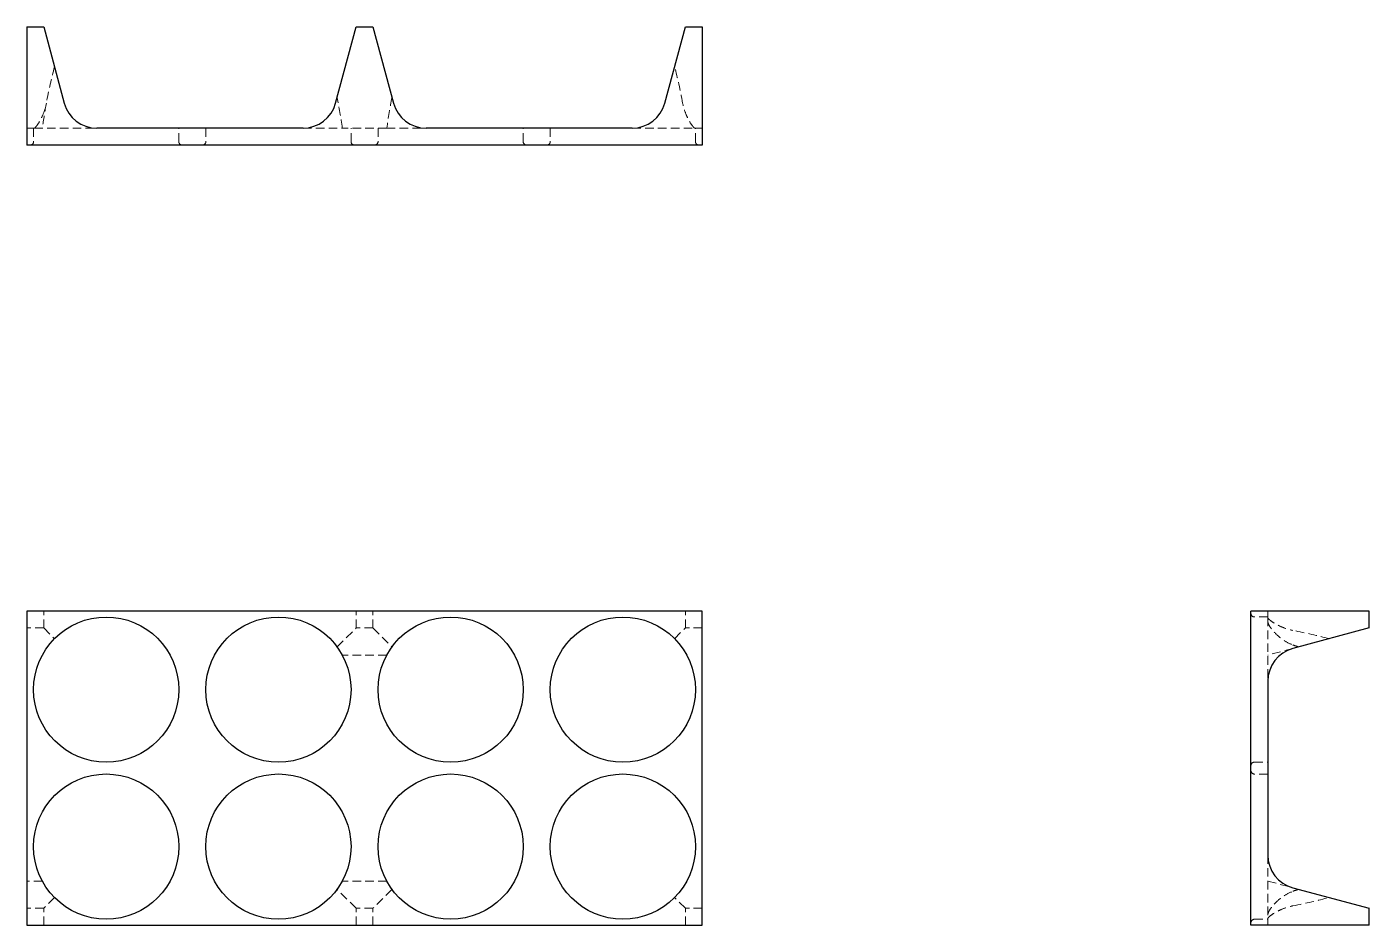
# Model space of a CAD drawing. Header units: millimetres. Extents: x 33 to 232, y 34 to 167.
import ezdxf

# ---------------------------------------------------------------- set-up
doc = ezdxf.new("R2010")
doc.units = ezdxf.units.MM
doc.linetypes.add('HIDDEN', pattern=[1.905, 1.27, -0.635])

msp = doc.modelspace()

# ---------------------------------------------------------------- linework, layer by layer
at = {"color": 7, "linetype": 'Continuous', "lineweight": 25}
for p, q in [((33, 166.75), (33, 149.25)), ((33, 166.75), (35.5, 166.75)), ((35.5, 166.75), (38.53, 155.46)), ((78.72, 155.46), (81.75, 166.75)), ((81.75, 166.75), (84.25, 166.75)), ((84.25, 166.75), (87.28, 155.46)), ((127.47, 155.46), (130.5, 166.75)), ((130.5, 166.75), (133, 166.75)), ((133, 166.75), (133, 149.25)), ((73.89, 151.75), (43.36, 151.75)), ((122.64, 151.75), (92.11, 151.75)), ((133, 149.25), (33, 149.25)), ((33, 80.25), (33, 33.75)), ((133, 80.25), (33, 80.25)), ((133, 33.75), (133, 80.25)), ((214.25, 33.75), (214.25, 80.25)), ((231.75, 80.25), (214.25, 80.25)), ((231.75, 77.75), (231.75, 80.25)), ((231.75, 77.75), (220.46, 74.72)), ((216.75, 69.89), (216.75, 44.11)), ((220.46, 39.28), (231.75, 36.25)), ((231.75, 33.75), (231.75, 36.25)), ((33, 33.75), (133, 33.75)), ((231.75, 33.75), (214.25, 33.75))]:
    msp.add_line(p, q, dxfattribs=at)
at = {"color": 7, "linetype": 'HIDDEN', "lineweight": 18}
for p, q in [((34.08, 151.75), (33, 151.75)), ((34, 151.75), (34, 149.75)), ((34.08, 151.75), (43.36, 151.75)), ((55.5, 149.75), (55.5, 151.75)), ((59.5, 151.75), (59.5, 149.75)), ((73.89, 151.75), (79.71, 151.75)), ((86.29, 151.75), (79.71, 151.75)), ((81, 149.75), (81, 151.75)), ((85, 151.75), (85, 149.75)), ((86.29, 151.75), (92.11, 151.75)), ((106.5, 149.75), (106.5, 151.75)), ((110.5, 151.75), (110.5, 149.75)), ((122.64, 151.75), (131.92, 151.75)), ((133, 151.75), (131.92, 151.75)), ((132, 149.75), (132, 151.75)), ((35.5, 77.75), (35.5, 80.25)), ((81.75, 77.75), (81.75, 80.25)), ((84.25, 77.75), (84.25, 80.25)), ((130.5, 77.75), (130.5, 80.25)), ((216.75, 79.28), (216.75, 80.25)), ((35.5, 77.75), (33, 77.75)), ((35.5, 77.75), (37.09, 76.16)), ((78.95, 74.95), (81.75, 77.75)), ((84.25, 77.75), (81.75, 77.75)), ((84.25, 77.75), (87.05, 74.95)), ((128.91, 76.16), (130.5, 77.75)), ((133, 77.75), (130.5, 77.75)), ((216.75, 79.38), (214.75, 79.38)), ((216.75, 79.28), (216.75, 69.89)), ((86.29, 73.73), (79.71, 73.73)), ((220.47, 74.73), (216.75, 73.73)), ((214.75, 57.88), (216.75, 57.88)), ((216.75, 56.12), (214.75, 56.12)), ((216.75, 44.11), (216.75, 34.72)), ((35.29, 40.27), (33, 40.27)), ((86.29, 40.27), (79.71, 40.27)), ((216.75, 40.27), (220.46, 39.28)), ((37.09, 37.84), (35.5, 36.25)), ((81.75, 36.25), (78.95, 39.05)), ((87.05, 39.05), (84.25, 36.25)), ((130.5, 36.25), (128.91, 37.84)), ((35.5, 36.25), (33, 36.25)), ((35.5, 33.75), (35.5, 36.25)), ((81.75, 33.75), (81.75, 36.25)), ((84.25, 36.25), (81.75, 36.25)), ((84.25, 33.75), (84.25, 36.25)), ((133, 36.25), (130.5, 36.25)), ((130.5, 33.75), (130.5, 36.25)), ((214.75, 34.62), (216.75, 34.62)), ((216.75, 33.75), (216.75, 34.72))]:
    msp.add_line(p, q, dxfattribs=at)
at = {"color": 7, "linetype": 'Continuous', "lineweight": 25}
for centre in [(44.75, 68.62), (70.25, 68.62), (95.75, 68.62), (121.25, 68.62), (44.75, 45.38), (70.25, 45.38), (95.75, 45.38), (121.25, 45.38)]:
    msp.add_circle(centre, 10.75, dxfattribs=at)
for centre, start, end in [((43.36, 156.75), 195, 270), ((73.89, 156.75), 270, 345), ((92.11, 156.75), 195, 270), ((122.64, 156.75), 270, 345), ((221.75, 69.89), 105, 180), ((221.75, 44.11), 180, 255)]:
    msp.add_arc(centre, 5, start, end, dxfattribs=at)
at = {"color": 7, "linetype": 'HIDDEN', "lineweight": 18}
for centre, start, end in [((33.5, 149.75), 270, 0), ((56, 149.75), 180, 270), ((59, 149.75), 270, 0), ((81.5, 149.75), 180, 270), ((84.5, 149.75), 270, 0), ((107, 149.75), 180, 270), ((110, 149.75), 270, 0), ((132.5, 149.75), 180, 270), ((214.75, 79.88), 180, 270), ((214.75, 57.38), 90, 180), ((214.75, 56.62), 180, 270), ((214.75, 34.12), 90, 180)]:
    msp.add_arc(centre, 0.5, start, end, dxfattribs=at)
for centre, major_axis, start_param, end_param in [((44.75, 132.7), (0, 40.12), 0.79362, 0.967541), ((121.25, 132.7), (0, 40.12), 5.315644, 5.489565), ((44.75, 132.7), (0, 40.12), 0.967541, 1.075884), ((70.25, 132.7), (0, 40.12), 5.207301, 5.340923), ((95.75, 132.7), (0, 40.12), 0.942262, 1.075884), ((197.23, 68.62), (40.12, 0), 0.777176, 0.953351), ((188.83, 68.62), (40.12, 0), 0.628534, 0.662826), ((188.83, 45.38), (40.12, 0), 5.620359, 5.654651), ((197.23, 45.38), (40.12, 0), 5.329834, 5.506009)]:
    msp.add_ellipse(centre, major_axis=major_axis, ratio=0.267949, start_param=start_param, end_param=end_param, dxfattribs=at)
for points in [[(34.08, 151.75), (34.11, 151.75), (34.17, 151.78), (34.3, 151.91), (34.38, 152), (34.63, 152.33), (34.83, 152.63), (35.2, 153.32), (35.37, 153.71), (35.68, 154.54), (35.81, 154.99), (35.9, 155.46)], [(131.92, 151.75), (131.89, 151.75), (131.83, 151.78), (131.7, 151.91), (131.62, 152), (131.37, 152.33), (131.17, 152.63), (130.8, 153.32), (130.63, 153.71), (130.32, 154.54), (130.19, 154.99), (130.1, 155.46)], [(216.75, 79.28), (216.75, 79.24), (216.78, 79.18), (216.91, 79.04), (217, 78.96), (217.33, 78.69), (217.63, 78.5), (218.32, 78.12), (218.71, 77.93), (219.54, 77.61), (219.99, 77.48), (220.46, 77.39)], [(216.75, 78.74), (216.75, 78.62), (216.79, 78.48), (216.91, 78.18), (217, 78.03), (217.32, 77.55), (217.6, 77.21), (218.27, 76.56), (218.65, 76.24), (219.49, 75.67), (219.95, 75.41), (220.46, 75.24)], [(216.75, 35.26), (216.75, 35.38), (216.79, 35.52), (216.91, 35.82), (217, 35.97), (217.32, 36.45), (217.6, 36.79), (218.27, 37.44), (218.65, 37.76), (219.49, 38.33), (219.95, 38.59), (220.46, 38.76)], [(216.75, 34.72), (216.75, 34.76), (216.78, 34.82), (216.91, 34.96), (217, 35.04), (217.33, 35.31), (217.63, 35.5), (218.32, 35.88), (218.71, 36.07), (219.54, 36.39), (219.99, 36.52), (220.46, 36.61)]]:
    msp.add_open_spline(points, degree=3, knots=[0, 0, 0, 0, 0.125, 0.125, 0.25, 0.25, 0.5, 0.5, 0.75, 0.75, 1, 1, 1, 1], dxfattribs=at)

doc.saveas('drawing.dxf')
